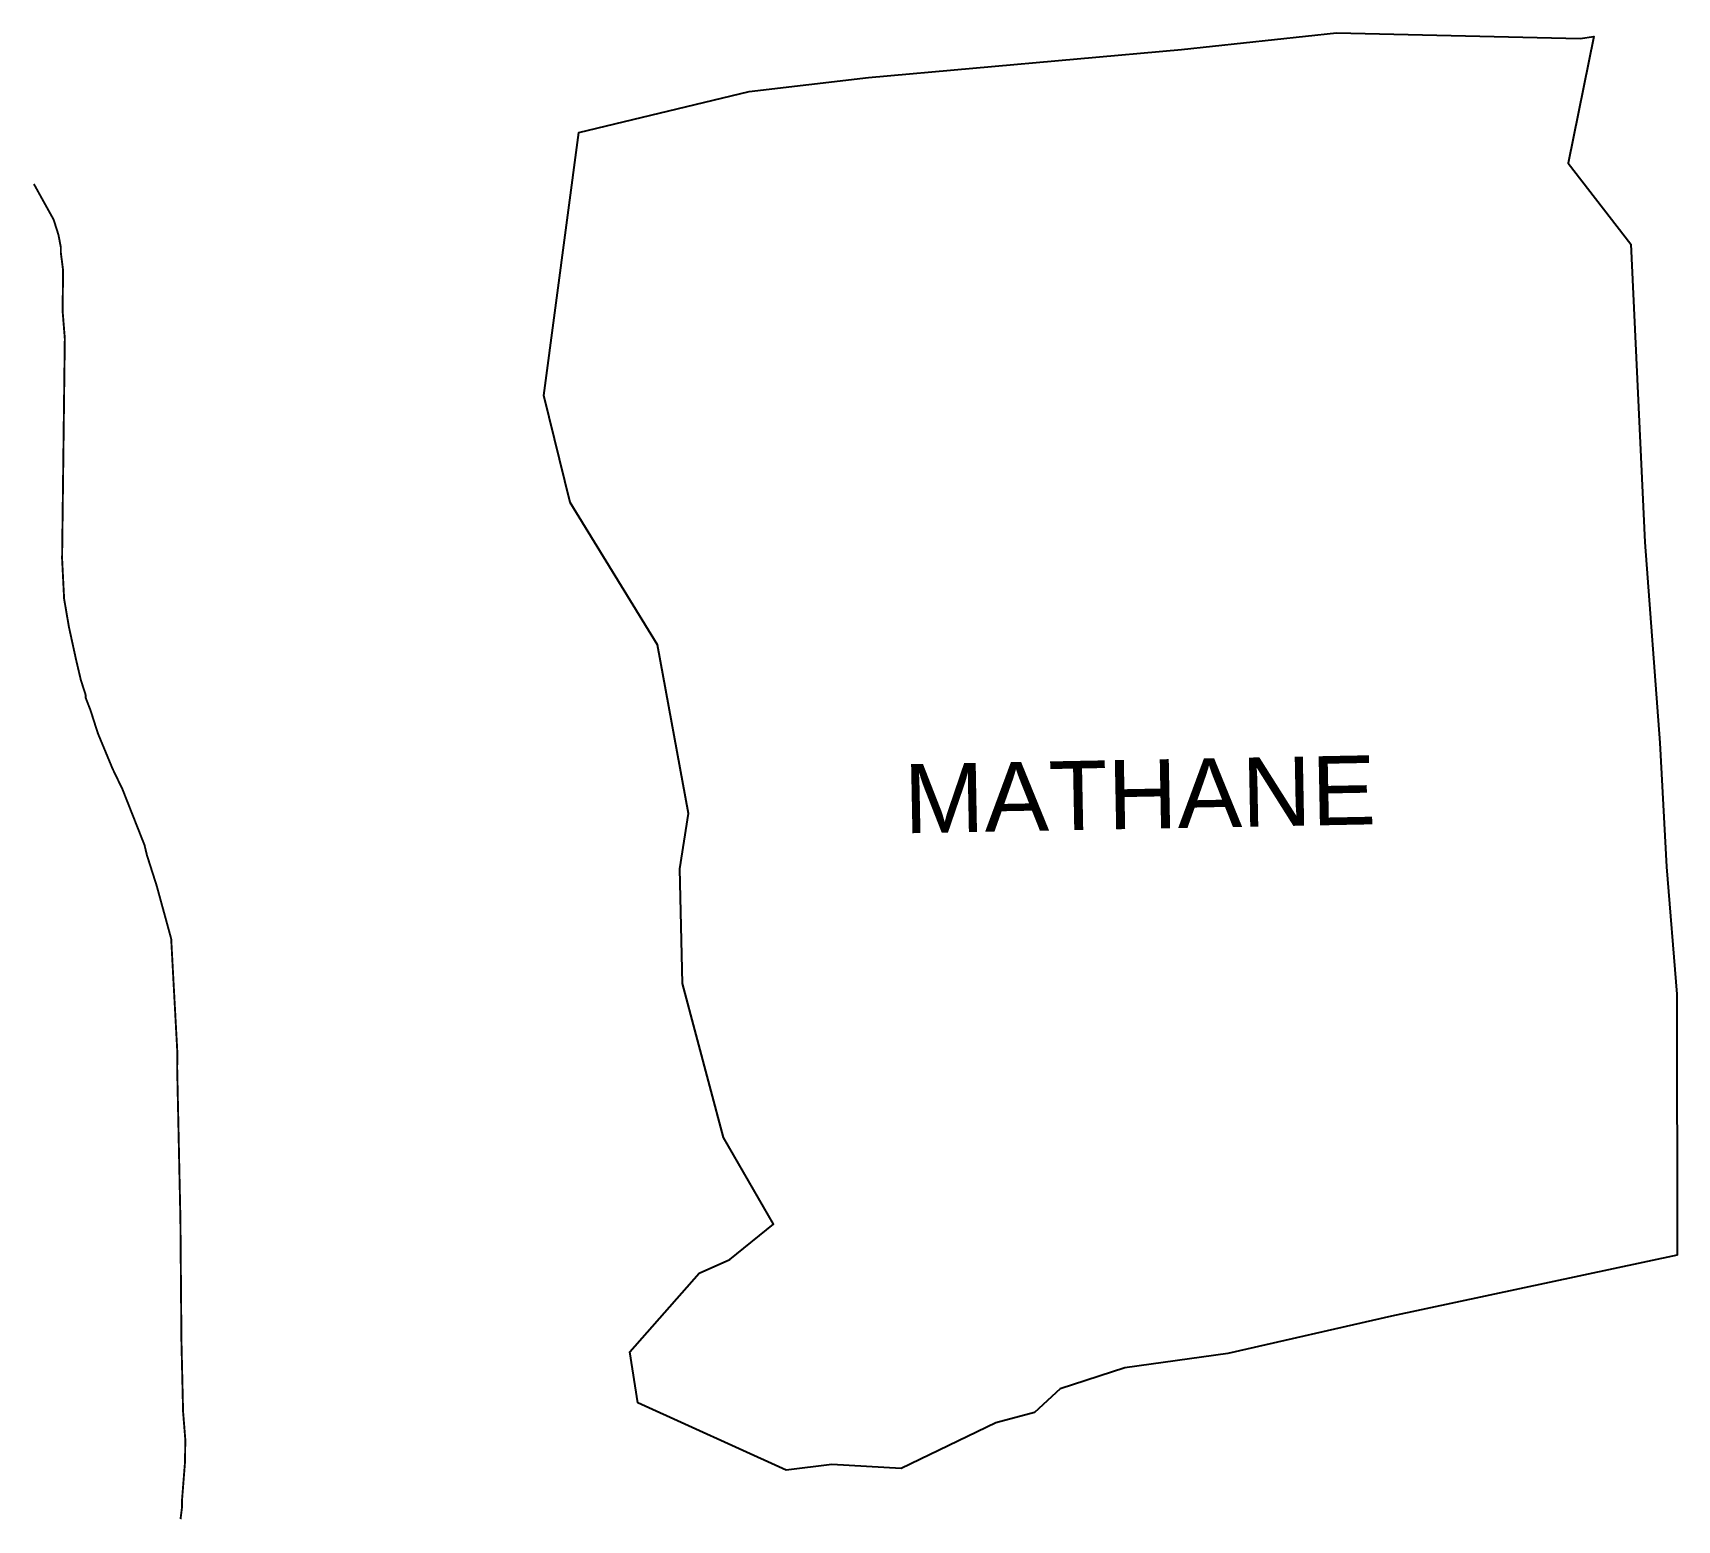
# Model space of a CAD drawing. Header units: metres. Extents: x 260053 to 262640, y 2162817 to 2165157.
import ezdxf

# ---------------------------------------------------------------- set-up
doc = ezdxf.new("R2010")
doc.units = ezdxf.units.M
for name, color, linetype in [('LOW TIDE LINE', 5, 'Continuous'), ('village', 3, 'Continuous'), ('VILLAGE NAME', 250, 'Continuous')]:
    doc.layers.add(name, color=color, linetype=linetype)
doc.styles.get("Standard").update_dxf_attribs({"font": 'simplex.shx'})

msp = doc.modelspace()

# ---------------------------------------------------------------- linework, layer by layer
at = {"layer": 'LOW TIDE LINE', "lineweight": 18, "const_width": 3}
msp.add_lwpolyline([(260285.1, 2162818.7), (260287.3, 2162836.6), (260287.4, 2162848.5), (260292.1, 2162908.1), (260292.6, 2162943.9), (260289.1, 2162987.7), (260286.5, 2163099.1), (260284.9, 2163290), (260279.8, 2163528.7), (260280.1, 2163552.6), (260273.6, 2163672), (260270.4, 2163731.7), (260262.8, 2163759.6), (260247.5, 2163815.5), (260232.2, 2163863.4), (260228.4, 2163879.3), (260193.7, 2163967.2), (260178.2, 2163999.3), (260155, 2164055.2), (260143.5, 2164091.2), (260135.8, 2164111.1), (260135.9, 2164115.1), (260128.2, 2164139.1), (260120.7, 2164171), (260109.4, 2164222.8), (260101.9, 2164266.7), (260098.7, 2164330.3), (260103, 2164676.3), (260099.5, 2164720.1), (260100.3, 2164783.7), (260096.7, 2164811.6), (260096.8, 2164819.5), (260093, 2164839.5), (260085.4, 2164863.4), (260054.3, 2164919.5)], dxfattribs=at)
at = {"layer": 'village', "color": 3}
msp.add_polyline3d([(262640, 2163234.1, 0), (262190.7, 2163137.9, 0), (261933.1, 2163079.3, 0), (261770.7, 2163056.8, 0), (261669.2, 2163023.8, 0), (261628.8, 2162986.7, 0), (261567.9, 2162970.4, 0), (261418.9, 2162898.5, 0), (261309.9, 2162904.9, 0), (261238.3, 2162895.7, 0), (261004.6, 2163001.7, 0), (260992, 2163082.1, 0), (261101.1, 2163205.8, 0), (261149.2, 2163227.3, 0), (261218.2, 2163282.7, 0), (261139.5, 2163419.2, 0), (261074.8, 2163661.6, 0), (261070.8, 2163841.7, 0), (261084.5, 2163929, 0), (261035.7, 2164194.3, 0), (260898.2, 2164418.4, 0), (260856.6, 2164586.6, 0), (260911.8, 2165000.3, 0), (261180.1, 2165064.9, 0), (261367.7, 2165086.8, 0), (261860.1, 2165131.1, 0), (262103.8, 2165157.2, 0), (262487.4, 2165148.3, 0), (262508.8, 2165151.3, 0), (262468.8, 2164952, 0), (262566.9, 2164824.9, 0), (262589.2, 2164356, 0), (262612.9, 2164040.1, 0), (262623.5, 2163845, 0), (262639.7, 2163644.8, 0)], close=True, dxfattribs=at)

# ---------------------------------------------------------------- texts
at = {"layer": 'VILLAGE NAME', "insert": (261422.2, 2164006.5), "char_height": 108.748, "attachment_point": 1, "rotation": 1.1028}
msp.add_mtext_dynamic_manual_height_columns('{\\fArial|b0|i0|c0|p34;MATHANE}', width=726.929, gutter_width=543.7, heights=[0], dxfattribs=at)

doc.saveas('drawing.dxf')
